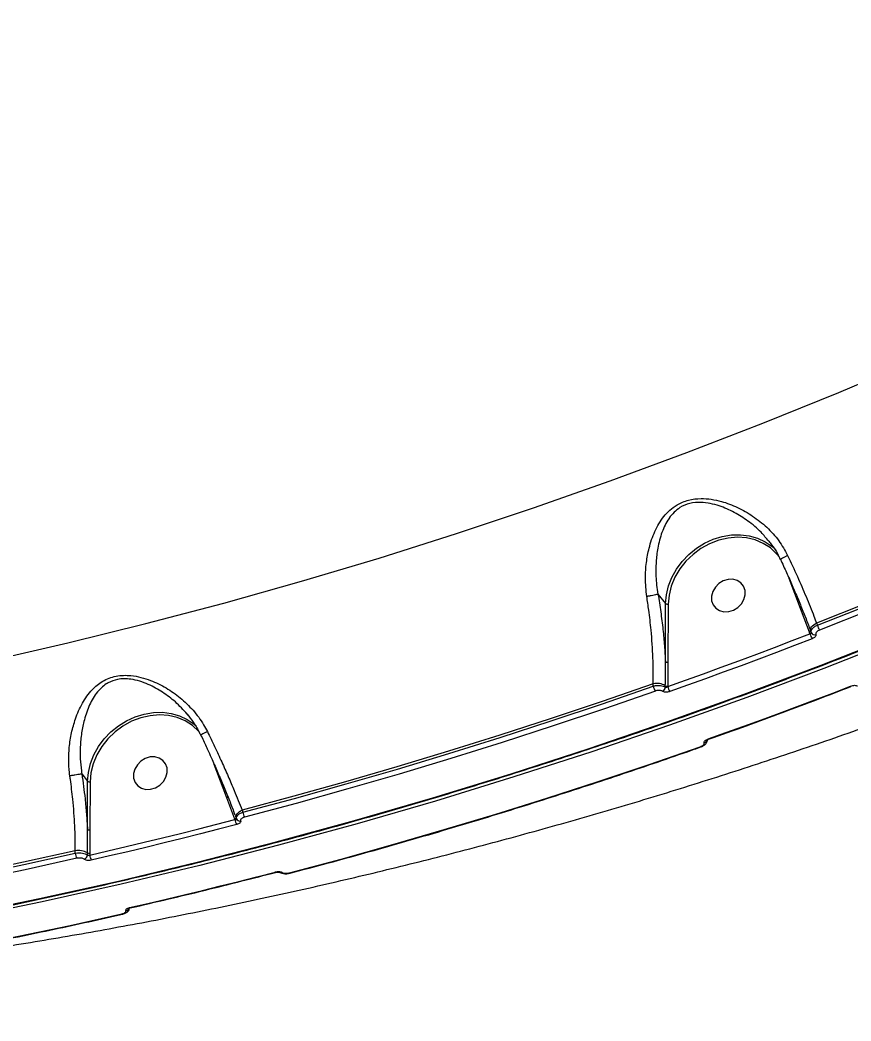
# Model space of a CAD drawing. Header units: millimetres. Extents: x -7151 to 6134, y -5040 to 5562.
# Drawn here: x -1547.9 to -1339.5, y -165.6 to 85.4 of the extents above; entities that cross this region are included whole.
import ezdxf

# ---------------------------------------------------------------- set-up
doc = ezdxf.new("R2010")
doc.units = ezdxf.units.MM
for name, color, linetype in [('DIKOM_ОБЪЕКТ', 7, 'Continuous'), ('DIKOM_РАЗМЕР_ЗОНА', 7, 'Continuous'), ('DIKOM_РАЗМЕР_ОБЪЕКТА', 7, 'Continuous')]:
    doc.layers.add(name, color=color, linetype=linetype)
doc.styles.add('style1', font='arial.ttf', dxfattribs={"width": 0.8})
doc.dimstyles.new('1-50', dxfattribs={"dimtxt": 300, "dimasz": 200, "dimexe": 100, "dimexo": 0, "dimgap": 100, "dimtad": 1, "dimtxsty": 'style1', "dimcen": 200, "dimclrd": 7, "dimclre": 7, "dimclrt": 7, "dimadec": 1, "dimazin": 2, "dimtfac": 1, "dimtmove": 0, "dimatfit": 2, "dimfxl": 0, "dimlwd": 25, "dimlwe": 18, "dimarcsym": 0})

# ---------------------------------------------------------------- blocks, each defined once
blk = doc.blocks.new('*D0')
at = {"layer": 'Defpoints', "color": 0, "transparency": 16777216}
for p in [(4133.55, 168.74), (-4567.47, -1241.13), (4133.55, -4153.12)]:
    blk.add_point(p, dxfattribs=at)
at = {"layer": 'DIKOM_РАЗМЕР_ОБЪЕКТА', "color": 7, "lineweight": 18, "transparency": 16777216}
for p, q in [((4133.55, 168.74), (4133.55, -4253.12)), ((-4567.47, -1241.13), (-4567.47, -4253.12))]:
    blk.add_line(p, q, dxfattribs=at)
at = {"layer": 'DIKOM_РАЗМЕР_ОБЪЕКТА', "color": 7, "lineweight": 25, "transparency": 16777216}
blk.add_line((-4367.47, -4153.12), (3933.55, -4153.12), dxfattribs=at)
at = {"layer": 'DIKOM_РАЗМЕР_ОБЪЕКТА', "color": 7, "transparency": 16777216}
for points in [[(-4367.47, -4119.79), (-4367.47, -4186.45), (-4567.47, -4153.12)], [(3933.55, -4119.79), (3933.55, -4186.45), (4133.55, -4153.12)]]:
    blk.add_solid(points, dxfattribs=at)
at = {"layer": 'DIKOM_РАЗМЕР_ОБЪЕКТА', "color": 7, "transparency": 16777216, "insert": (150.61, -3899.95), "char_height": 300, "attachment_point": 5, "style": 'style1'}
blk.add_mtext('8700', dxfattribs=at)
blk = doc.blocks.new('*D3')
at = {"layer": 'Defpoints', "color": 0, "transparency": 16777216}
for p in [(6133.55, 253.24), (-5802.46, -2467.19), (6133.55, -4939.78)]:
    blk.add_point(p, dxfattribs=at)
at = {"layer": 'DIKOM_РАЗМЕР_ЗОНА', "color": 7, "lineweight": 18, "transparency": 16777216}
for p, q in [((6133.55, 253.24), (6133.55, -5039.78)), ((-5802.46, -2467.19), (-5802.46, -5039.78))]:
    blk.add_line(p, q, dxfattribs=at)
at = {"layer": 'DIKOM_РАЗМЕР_ЗОНА', "color": 7, "lineweight": 25, "transparency": 16777216}
blk.add_line((-5602.46, -4939.78), (5933.55, -4939.78), dxfattribs=at)
at = {"layer": 'DIKOM_РАЗМЕР_ЗОНА', "color": 7, "transparency": 16777216}
for points in [[(-5602.46, -4906.44), (-5602.46, -4973.11), (-5802.46, -4939.78)], [(5933.55, -4906.44), (5933.55, -4973.11), (6133.55, -4939.78)]]:
    blk.add_solid(points, dxfattribs=at)
at = {"layer": 'DIKOM_РАЗМЕР_ЗОНА', "color": 7, "transparency": 16777216, "insert": (186.61, -4686.61), "char_height": 300, "attachment_point": 5, "style": 'style1'}
blk.add_mtext('11950', dxfattribs=at)

msp = doc.modelspace()

# ---------------------------------------------------------------- linework, layer by layer
at = {"layer": 'DIKOM_ОБЪЕКТ', "color": 7, "linetype": 'Continuous', "lineweight": 15}
for p, q in [((-1351.937, -62.869), (-1354.999, -54.67)), ((-1387.903, -58.582), (-1385.982, -60.958)), ((-1386.034, -75.51), (-1385.982, -60.958)), ((-1385.345, -61.092), (-1385.397, -75.644)), ((-1349.932, -68.121), (-1351.937, -62.869)), ((-1349.629, -67.741), (-1349.451, -68.217)), ((-1348.114, -65.844), (-1347.914, -66.378)), ((-1349.778, -68.533), (-1349.932, -68.121)), ((-1385.397, -75.644), (-1385.458, -81.643)), ((-1389.078, -81.644), (-1389.076, -81.035)), ((-1386.062, -81.91), (-1386.061, -81.542)), ((-1385.458, -81.643), (-1385.458, -81.766)), ((-1496.093, -109.641), (-1499.203, -101.313)), ((-1532.432, -103.685), (-1530.975, -105.487)), ((-1531.018, -117.538), (-1530.975, -105.487)), ((-1530.338, -105.621), (-1530.381, -117.672)), ((-1494.05, -114.993), (-1496.093, -109.641)), ((-1492.232, -112.716), (-1492.028, -113.261)), ((-1494.009, -115.103), (-1494.05, -114.993)), ((-1493.747, -114.614), (-1493.623, -114.944)), ((-1530.381, -117.672), (-1530.442, -123.558)), ((-1534.062, -123.547), (-1534.06, -122.95)), ((-1531.046, -123.988), (-1531.044, -123.457)), ((-1530.442, -123.558), (-1530.443, -124.018)), ((-1480.195, -128.55), (-1480.202, -128.551))]:
    msp.add_line(p, q, dxfattribs=at)
at = {"layer": 'DIKOM_ОБЪЕКТ', "color": 7, "linetype": 'Continuous', "lineweight": 15, "flags": 128}
for points in [[(-1555.58, -75.291), (-1535.963, -70.794), (-1516.377, -65.968), (-1496.83, -60.814), (-1477.325, -55.334), (-1457.871, -49.529), (-1438.474, -43.402), (-1419.139, -36.954), (-1399.872, -30.188), (-1380.681, -23.105), (-1361.57, -15.708), (-1342.546, -7.999), (-1323.616, 0.019), (-1304.784, 8.343), (-1286.057, 16.972), (-1267.442, 25.903), (-1248.944, 35.131), (-1230.568, 44.656)], [(-1562.906, -139.034), (-1543.07, -134.945), (-1523.256, -130.53), (-1503.471, -125.79), (-1483.721, -120.728), (-1464.011, -115.343), (-1444.348, -109.639), (-1424.737, -103.616), (-1405.184, -97.277), (-1385.696, -90.623), (-1366.278, -83.656), (-1346.936, -76.38), (-1327.676, -68.795), (-1308.504, -60.904), (-1289.425, -52.709), (-1270.446, -44.213), (-1251.571, -35.419), (-1232.808, -26.329), (-1214.161, -16.946), (-1195.636, -7.273), (-1177.239, 2.687), (-1158.976, 12.932), (-1140.851, 23.458)], [(-1140.188, 22.638), (-1158.312, 12.112), (-1176.576, 1.867), (-1194.973, -8.093), (-1213.498, -17.767), (-1232.145, -27.15), (-1250.908, -36.24), (-1269.782, -45.034), (-1288.762, -53.529), (-1307.84, -61.724), (-1327.013, -69.615), (-1346.272, -77.2), (-1365.614, -84.477), (-1385.033, -91.443), (-1404.521, -98.097), (-1424.073, -104.436), (-1443.684, -110.459), (-1463.348, -116.164), (-1483.058, -121.548), (-1502.808, -126.611), (-1522.593, -131.35), (-1542.407, -135.765), (-1562.243, -139.854)], [(-1248.409, -22.34), (-1260.718, -28.228), (-1273.074, -33.989), (-1285.476, -39.622), (-1297.922, -45.127), (-1310.411, -50.502), (-1322.94, -55.747), (-1335.508, -60.861), (-1348.114, -65.844)], [(-1347.914, -66.378), (-1335.334, -61.406), (-1322.792, -56.302), (-1310.288, -51.068), (-1297.825, -45.705), (-1285.404, -40.213), (-1273.027, -34.592), (-1260.696, -28.845), (-1248.411, -22.97)], [(-1247.784, -24.166), (-1260.079, -30.045), (-1272.42, -35.798), (-1284.808, -41.423), (-1297.239, -46.919), (-1309.712, -52.287), (-1322.226, -57.525), (-1334.779, -62.633), (-1347.369, -67.61)], [(-1385.982, -60.958), (-1385.792, -58.746), (-1385.268, -56.535), (-1384.422, -54.371), (-1383.271, -52.302), (-1381.843, -50.372), (-1380.166, -48.623), (-1378.277, -47.094), (-1376.218, -45.817), (-1374.033, -44.82), (-1371.77, -44.125), (-1369.477, -43.746), (-1367.204, -43.693), (-1365.001, -43.966), (-1362.915, -44.559), (-1360.992, -45.459), (-1359.273, -46.648), (-1358.351, -47.492)], [(-1357.455, -49.329), (-1358.16, -48.455), (-1359.709, -47.007), (-1361.512, -45.846), (-1363.526, -45.002), (-1365.702, -44.495), (-1367.988, -44.336), (-1370.328, -44.53), (-1372.667, -45.071), (-1374.947, -45.948), (-1377.114, -47.139), (-1379.114, -48.614), (-1380.901, -50.338), (-1382.43, -52.271), (-1383.665, -54.364), (-1384.575, -56.568), (-1385.14, -58.829), (-1385.345, -61.092)], [(-1374.438, -60.222), (-1374.076, -61.268), (-1373.405, -62.126), (-1372.477, -62.724), (-1371.368, -63.016), (-1370.169, -62.977), (-1368.976, -62.611), (-1367.886, -61.947), (-1366.987, -61.038), (-1366.352, -59.96), (-1366.033, -58.798), (-1366.055, -57.647), (-1366.416, -56.601), (-1367.088, -55.744), (-1368.016, -55.145), (-1369.124, -54.853), (-1370.324, -54.892), (-1371.517, -55.259), (-1372.607, -55.923), (-1373.506, -56.831), (-1374.141, -57.91), (-1374.46, -59.071), (-1374.438, -60.222)], [(-1351.937, -62.869), (-1351.853, -62.824), (-1351.779, -62.773), (-1351.717, -62.717), (-1351.669, -62.66), (-1351.639, -62.602), (-1351.626, -62.547), (-1351.632, -62.497), (-1351.634, -62.49)], [(-1349.932, -68.121), (-1349.856, -68.081), (-1349.788, -68.036), (-1349.73, -67.987), (-1349.682, -67.936), (-1349.648, -67.884), (-1349.627, -67.833), (-1349.62, -67.785), (-1349.629, -67.741)], [(-1349.629, -67.741), (-1349.67, -67.521), (-1349.638, -67.281), (-1349.534, -67.028), (-1349.361, -66.77), (-1349.125, -66.515), (-1348.832, -66.27), (-1348.491, -66.044), (-1348.114, -65.844)], [(-1385.458, -81.766), (-1380.984, -80.169), (-1376.514, -78.557), (-1372.047, -76.927), (-1367.585, -75.281), (-1363.127, -73.619), (-1358.673, -71.94), (-1354.223, -70.245), (-1349.778, -68.533)], [(-1349.233, -69.769), (-1353.682, -71.482), (-1358.135, -73.178), (-1362.593, -74.858), (-1367.055, -76.522), (-1371.521, -78.169), (-1375.991, -79.8), (-1380.465, -81.414), (-1384.943, -83.012)], [(-1389.076, -81.035), (-1401.881, -85.475), (-1414.714, -89.779), (-1427.575, -93.946), (-1440.462, -97.976), (-1453.373, -101.869), (-1466.306, -105.623), (-1479.259, -109.239), (-1492.232, -112.716)], [(-1492.028, -113.261), (-1479.082, -109.79), (-1466.154, -106.18), (-1453.247, -102.433), (-1440.362, -98.548), (-1427.501, -94.526), (-1414.666, -90.367), (-1401.858, -86.073), (-1389.078, -81.644)], [(-1375.325, -94.907), (-1370.847, -93.309), (-1366.374, -91.695), (-1361.903, -90.064), (-1357.437, -88.417), (-1352.976, -86.753), (-1348.518, -85.073), (-1344.064, -83.376), (-1339.615, -81.663)], [(-1339.491, -81.741), (-1339.512, -81.743), (-1339.558, -81.72), (-1339.615, -81.663)], [(-1388.567, -82.888), (-1401.357, -87.321), (-1414.176, -91.619), (-1427.022, -95.781), (-1439.893, -99.806), (-1452.789, -103.694), (-1465.707, -107.445), (-1478.645, -111.057), (-1491.602, -114.532)], [(-1530.975, -105.487), (-1530.785, -103.276), (-1530.261, -101.064), (-1529.415, -98.9), (-1528.265, -96.831), (-1526.836, -94.901), (-1525.159, -93.153), (-1523.27, -91.623), (-1521.211, -90.346), (-1519.026, -89.349), (-1516.763, -88.654), (-1514.47, -88.276), (-1512.197, -88.222), (-1509.994, -88.495), (-1507.908, -89.088), (-1505.985, -89.989), (-1504.266, -91.177), (-1503.74, -91.637)], [(-1502.942, -93.229), (-1503.154, -92.985), (-1504.702, -91.536), (-1506.505, -90.376), (-1508.519, -89.532), (-1510.695, -89.024), (-1512.981, -88.865), (-1515.321, -89.059), (-1517.66, -89.601), (-1519.94, -90.477), (-1522.107, -91.668), (-1524.107, -93.143), (-1525.894, -94.868), (-1527.423, -96.8), (-1528.658, -98.893), (-1529.568, -101.097), (-1530.133, -103.358), (-1530.338, -105.621)], [(-1375.198, -94.984), (-1375.219, -94.986), (-1375.267, -94.963), (-1375.325, -94.907)], [(-1480.327, -128.477), (-1467.37, -125.003), (-1454.431, -121.39), (-1441.513, -117.639), (-1428.618, -113.751), (-1415.746, -109.726), (-1402.9, -105.564), (-1390.081, -101.267), (-1377.292, -96.833)], [(-1519.431, -104.751), (-1519.069, -105.798), (-1518.398, -106.655), (-1517.47, -107.254), (-1516.361, -107.545), (-1515.162, -107.507), (-1513.969, -107.14), (-1512.879, -106.476), (-1511.98, -105.568), (-1511.345, -104.489), (-1511.026, -103.327), (-1511.048, -102.177), (-1511.41, -101.13), (-1512.081, -100.273), (-1513.009, -99.674), (-1514.117, -99.383), (-1515.317, -99.421), (-1516.51, -99.788), (-1517.6, -100.452), (-1518.499, -101.36), (-1519.134, -102.439), (-1519.453, -103.601), (-1519.431, -104.751)], [(-1496.093, -109.641), (-1496.009, -109.595), (-1495.934, -109.544), (-1495.873, -109.488), (-1495.825, -109.431), (-1495.795, -109.373), (-1495.782, -109.318), (-1495.788, -109.268), (-1495.79, -109.261)], [(-1493.747, -114.614), (-1493.788, -114.393), (-1493.756, -114.153), (-1493.652, -113.9), (-1493.479, -113.642), (-1493.243, -113.387), (-1492.95, -113.143), (-1492.609, -112.917), (-1492.232, -112.716)], [(-1530.443, -124.018), (-1525.883, -122.964), (-1521.324, -121.893), (-1516.767, -120.804), (-1512.212, -119.698), (-1507.658, -118.575), (-1503.106, -117.435), (-1498.557, -116.278), (-1494.009, -115.103)], [(-1494.05, -114.993), (-1493.974, -114.953), (-1493.906, -114.908), (-1493.848, -114.859), (-1493.8, -114.808), (-1493.766, -114.756), (-1493.745, -114.706), (-1493.738, -114.658), (-1493.747, -114.614)], [(-1493.583, -116.377), (-1498.135, -117.552), (-1502.688, -118.711), (-1507.244, -119.852), (-1511.801, -120.976), (-1516.36, -122.082), (-1520.921, -123.172), (-1525.484, -124.244), (-1530.048, -125.299)], [(-1534.06, -122.95), (-1547.034, -125.823), (-1560.018, -128.557), (-1573.01, -131.15), (-1586.009, -133.602), (-1599.013, -135.913), (-1612.019, -138.084), (-1625.028, -140.112), (-1638.035, -141.999)], [(-1637.825, -142.564), (-1624.843, -140.679), (-1611.862, -138.653), (-1598.881, -136.486), (-1585.905, -134.178), (-1572.932, -131.73), (-1559.967, -129.142), (-1547.01, -126.414), (-1534.062, -123.547)], [(-1533.671, -124.826), (-1546.629, -127.695), (-1559.597, -130.425), (-1572.574, -133.015), (-1585.556, -135.466), (-1598.544, -137.775), (-1611.535, -139.944), (-1624.527, -141.972), (-1637.519, -143.859)], [(-1520.43, -137.194), (-1515.866, -136.139), (-1511.304, -135.067), (-1506.743, -133.977), (-1502.184, -132.87), (-1497.626, -131.746), (-1493.071, -130.605), (-1488.517, -129.447), (-1483.966, -128.271)], [(-1626.243, -157.804), (-1613.251, -155.918), (-1600.259, -153.89), (-1587.268, -151.721), (-1574.281, -149.411), (-1561.298, -146.961), (-1548.321, -144.371), (-1535.353, -141.641), (-1522.395, -138.771)]]:
    msp.add_lwpolyline(points, dxfattribs=at)
at = {"layer": 'DIKOM_ОБЪЕКТ', "color": 7, "linetype": 'Continuous', "lineweight": 15}
for centre, radius, start, end in [((-1385.518, -60.336), 0.776, 233.2707, 282.91168), ((-1343.879, -65.329), 4.169, 194.57335, 213.16447), ((-1345.778, -67.507), 4.129, 194.39144, 213.2076), ((-1348.618, -67.829), 0.919, 204.96397, 290.23315), ((-1385.57, -74.888), 0.776, 233.28051, 282.90059), ((-1385.386, -80.855), 3.776, 192.06186, 212.58476), ((-1388.244, -85.312), 4.357, 59.92216, 101.01108), ((-1387.263, -81.864), 1.202, 294.98879, 357.78692), ((-1385.624, -80.789), 0.871, 239.9097, 281.01965), ((-1381.755, -80.964), 3.789, 192.22159, 212.72243), ((-1376.571, -94.847), 1.059, 284.35701, 339.81991), ((-1377.172, -96.776), 0.133, 205.76734, 271.60155), ((-1530.511, -104.865), 0.776, 233.26563, 282.90681), ((-1490.959, -114.792), 3.065, 185.82121, 211.12991), ((-1492.798, -114.578), 0.903, 203.90051, 283.2186), ((-1488.951, -112.936), 3.094, 186.0331, 211.04432), ((-1530.554, -116.916), 0.776, 233.27074, 282.91035), ((-1533.228, -127.227), 4.357, 59.92216, 101.01108), ((-1531.189, -123.368), 2.879, 183.57583, 210.44227), ((-1532.252, -123.924), 1.207, 288.96735, 356.95989), ((-1530.608, -122.703), 0.871, 239.9097, 281.01965), ((-1527.566, -123.832), 2.883, 183.7131, 210.60285), ((-1483.842, -128.207), 0.139, 207.47419, 275.4758), ((-1482.421, -127.681), 0.748, 235.73405, 291.6399), ((-1480.2, -128.406), 0.145, 209.30272, 269.09516), ((-1521.565, -136.924), 1.072, 278.18772, 335.69113), ((-1520.304, -137.124), 0.144, 208.80602, 273.72685), ((-1522.27, -138.701), 0.143, 209.42705, 272.9732)]:
    msp.add_arc(centre, radius, start, end, dxfattribs=at)
for points, knots in [([(-1140.851, 23.458), (-1142.387, 25.374), (-1146.527, 30.535), (-1153.685, 39.741), (-1162.414, 51.275), (-1171.679, 63.833), (-1181.463, 77.395), (-1191.744, 91.944), (-1202.296, 107.157), (-1213.077, 122.967), (-1224.039, 139.295), (-1235.362, 156.406), (-1247.022, 174.274), (-1258.983, 192.855), (-1270.985, 211.738), (-1282.983, 230.852), (-1294.938, 250.122), (-1307.044, 269.861), (-1319.264, 290.02), (-1331.558, 310.537), (-1343.513, 330.722), (-1355.096, 350.502), (-1366.285, 369.821), (-1377.403, 389.233), (-1388.41, 408.677), (-1399.266, 428.092), (-1409.88, 447.312), (-1420.213, 466.273), (-1430.232, 484.917), (-1439.965, 503.298), (-1449.364, 521.34), (-1458.389, 538.97), (-1466.841, 555.801), (-1474.703, 571.793), (-1481.975, 586.928), (-1488.774, 601.449), (-1495.058, 615.285), (-1500.778, 628.347), (-1505.556, 639.703), (-1508.188, 646.339), (-1509.353, 649.274)], [0, 0, 0, 0, 0.0156514, 0.0421673, 0.0687038, 0.0952198, 0.1225059, 0.1498143, 0.1771006, 0.2036164, 0.2301527, 0.2566689, 0.2839551, 0.3112633, 0.3385495, 0.3650656, 0.391602, 0.4181179, 0.4454042, 0.4727126, 0.4999987, 0.52556, 0.5511395, 0.5767008, 0.6029495, 0.6292179, 0.6554665, 0.6819828, 0.7085191, 0.7350351, 0.7623214, 0.7896298, 0.8169162, 0.8434321, 0.8699688, 0.8964848, 0.9237707, 0.9510796, 0.9783656, 1, 1, 1, 1]), ([(-1225.617, 53.918), (-1228.41, 57.704), (-1233.998, 65.277), (-1242.857, 77.613), (-1252.119, 90.74), (-1261.808, 104.723), (-1271.89, 119.512), (-1282.145, 134.787), (-1292.533, 150.482), (-1303.014, 166.527), (-1313.759, 183.18), (-1324.741, 200.411), (-1335.926, 218.171), (-1347.073, 236.075), (-1358.143, 254.056), (-1369.104, 272.051), (-1380.131, 290.347), (-1391.187, 308.893), (-1402.236, 327.627), (-1413.041, 346.15), (-1423.571, 364.402), (-1433.802, 382.331), (-1443.895, 400.219), (-1453.81, 418.001), (-1463.507, 435.609), (-1472.784, 452.674), (-1481.617, 469.147), (-1489.996, 484.996), (-1498.051, 500.465), (-1505.738, 515.481), (-1513.026, 529.985), (-1519.275, 542.686), (-1524.631, 553.782), (-1527.604, 560.102), (-1529.093, 563.266)], [0, 0, 0, 0, 0.0311783, 0.0623807, 0.0935594, 0.125644, 0.1577551, 0.1898399, 0.2210203, 0.2522242, 0.2834046, 0.3154896, 0.3476008, 0.379686, 0.4108889, 0.4421158, 0.4733187, 0.5054255, 0.5375584, 0.5696653, 0.6009195, 0.6321978, 0.663452, 0.69561, 0.7277939, 0.7599519, 0.7912843, 0.8226406, 0.8539728, 0.8862088, 0.9184713, 0.9507072, 0.9753304, 1, 1, 1, 1]), ([(-1741.304, -161.084), (-1738.084, -160.922), (-1728.749, -160.452), (-1713.274, -159.455), (-1694.876, -157.998), (-1676.457, -156.249), (-1658.023, -154.216), (-1639.578, -151.895), (-1621.128, -149.29), (-1602.677, -146.399), (-1584.229, -143.225), (-1565.791, -139.767), (-1547.365, -136.026), (-1528.959, -132.005), (-1510.575, -127.703), (-1492.219, -123.122), (-1473.896, -118.263), (-1455.611, -113.127), (-1437.368, -107.716), (-1419.171, -102.03), (-1401.027, -96.072), (-1382.939, -89.844), (-1364.913, -83.346), (-1346.952, -76.58), (-1329.063, -69.549), (-1311.248, -62.253), (-1293.514, -54.696), (-1275.864, -46.878), (-1258.303, -38.802), (-1240.836, -30.47), (-1223.468, -21.885), (-1206.202, -13.047), (-1189.043, -3.962), (-1171.999, 5.375), (-1155.89, 14.473), (-1145.513, 20.555), (-1140.735, 23.355)], [0, 0, 0, 0, 0.0157721, 0.0457293, 0.075687, 0.1056446, 0.1356021, 0.1655602, 0.195518, 0.2254759, 0.255434, 0.2853921, 0.31535, 0.3453082, 0.3752662, 0.4052244, 0.4351826, 0.4651407, 0.4950989, 0.5250572, 0.5550154, 0.5849739, 0.6149322, 0.6448903, 0.674849, 0.7048073, 0.7347659, 0.7647243, 0.7946825, 0.8246409, 0.8545994, 0.8845578, 0.9145163, 0.9444747, 0.9744334, 1, 1, 1, 1]), ([(-1592.391, -152.658), (-1588.76, -152.213), (-1578.897, -151.004), (-1562.82, -148.697), (-1544.161, -145.768), (-1525.521, -142.525), (-1506.905, -138.987), (-1488.317, -135.149), (-1469.764, -131.015), (-1451.251, -126.585), (-1432.782, -121.86), (-1414.363, -116.842), (-1395.999, -111.532), (-1377.695, -105.931), (-1359.456, -100.042), (-1341.288, -93.867), (-1323.196, -87.406), (-1305.184, -80.661), (-1287.257, -73.635), (-1269.421, -66.33), (-1251.68, -58.748), (-1234.039, -50.89), (-1216.504, -42.759), (-1199.077, -34.36), (-1181.77, -25.683), (-1168.707, -18.92), (-1161.43, -15.018), (-1159.848, -14.17)], [0, 0, 0, 0, 0.0243078, 0.0660193, 0.1077554, 0.1495157, 0.1912986, 0.2331032, 0.2749291, 0.3167747, 0.3586397, 0.4005222, 0.4424219, 0.4843382, 0.5262697, 0.568216, 0.6101758, 0.6521484, 0.6941334, 0.7361301, 0.7781375, 0.8201548, 0.8621818, 0.9042173, 0.9462615, 0.9883133, 1, 1, 1, 1]), ([(-1390.709, -59.169), (-1390.874, -57.595), (-1391.174, -54.727), (-1390.87, -50.663), (-1390.138, -46.744), (-1388.812, -42.803), (-1386.966, -39.646), (-1384.968, -37.494), (-1382.962, -35.99), (-1380.288, -34.879), (-1377.29, -34.53), (-1374.512, -34.744), (-1371.41, -35.416), (-1367.887, -36.752), (-1364.059, -38.942), (-1360.561, -41.731), (-1357.509, -45.024), (-1356.078, -47.603), (-1355.381, -48.86)], [0, 0, 0, 0, 0.07855, 0.1430595, 0.2076036, 0.2872149, 0.3665505, 0.4057541, 0.4448531, 0.4974437, 0.5496912, 0.5922715, 0.6349378, 0.7072967, 0.7797314, 0.8544857, 0.9291414, 1, 1, 1, 1]), ([(-1360.13, -45.321), (-1360.752, -44.557), (-1362.302, -42.654), (-1365.242, -40.242), (-1368.749, -37.996), (-1371.942, -36.584), (-1374.776, -35.808), (-1377.252, -35.489), (-1379.942, -35.704), (-1382.27, -36.69), (-1383.935, -38.046), (-1384.746, -39.027), (-1385.874, -40.647), (-1387.041, -43.088), (-1387.99, -46.79), (-1388.44, -50.508), (-1388.466, -54.355), (-1388.219, -57.086), (-1387.906, -58.58), (-1387.905, -58.581)], [0, 0, 0, 0, 0.0576635, 0.1436916, 0.2239336, 0.3059366, 0.3514076, 0.3978823, 0.4520188, 0.5057655, 0.545065, 0.5861322, 0.5882308, 0.6746138, 0.7645772, 0.8371698, 0.9110041, 0.9999549, 1, 1, 1, 1]), ([(-1360.11, -45.305), (-1359.867, -45.596), (-1359.053, -46.568), (-1358.069, -48.097), (-1357.464, -49.385), (-1357.237, -49.869)], [0, 0, 0, 0, 0.21014829, 0.70313851, 1, 1, 1, 1]), ([(-1357.186, -49.845), (-1357.056, -50.121), (-1356.657, -50.969), (-1356.278, -51.815), (-1356.023, -52.385)], [0, 0, 0, 0, 0.3267467, 1, 1, 1, 1]), ([(-1357.147, -49.825), (-1357.152, -49.82), (-1357.17, -49.803), (-1356.922, -49.648), (-1356.447, -49.388), (-1355.923, -49.123), (-1355.554, -48.943), (-1355.422, -48.879), (-1355.381, -48.86)], [0, 0, 0, 0, 0.1235725, 0.3715343, 0.6193524, 0.8673132, 0.9590944, 1, 1, 1, 1]), ([(-1355.381, -48.86), (-1354.557, -50.638), (-1352.94, -54.13), (-1350.727, -59.267), (-1349.152, -63.137), (-1348.332, -65.274), (-1348.114, -65.844)], [0, 0, 0, 0, 0.3028935, 0.5944615, 0.892027, 1, 1, 1, 1]), ([(-1356.023, -52.385), (-1355.787, -52.904), (-1355.052, -54.521), (-1353.877, -57.218), (-1352.507, -60.454), (-1351.225, -63.616), (-1350.322, -65.912), (-1349.879, -67.105), (-1349.801, -67.318)], [0, 0, 0, 0, 0.100084, 0.3119674, 0.5252034, 0.7392917, 0.9535448, 1, 1, 1, 1]), ([(-1387.905, -58.581), (-1388.012, -58.616), (-1388.226, -58.688), (-1388.849, -58.833), (-1389.61, -58.986), (-1390.215, -59.09), (-1390.577, -59.149), (-1390.663, -59.162), (-1390.709, -59.169)], [0, 0, 0, 0, 0.2315535, 0.4632001, 0.6948825, 0.9265118, 0.9610388, 1, 1, 1, 1]), ([(-1389.076, -81.035), (-1389.077, -78.9), (-1389.079, -74.566), (-1389.532, -68.291), (-1390.112, -63.113), (-1390.536, -60.312), (-1390.709, -59.169)], [0, 0, 0, 0, 0.3072547, 0.6233181, 0.8463538, 1, 1, 1, 1]), ([(-1387.905, -58.581), (-1387.905, -58.581), (-1387.904, -58.581), (-1387.903, -58.582), (-1387.903, -58.582)], [0, 0, 0, 0, 0.6144386, 1, 1, 1, 1]), ([(-1387.903, -58.582), (-1387.665, -60.056), (-1387.186, -63.02), (-1386.661, -67.353), (-1386.262, -71.542), (-1386.11, -74.183), (-1386.034, -75.51)], [0, 0, 0, 0, 0.2595443, 0.5218377, 0.7598786, 1, 1, 1, 1]), ([(-1349.451, -68.217), (-1349.458, -68.195), (-1349.512, -68.036), (-1349.489, -67.701), (-1349.188, -67.211), (-1348.653, -66.738), (-1348.16, -66.498), (-1347.914, -66.378)], [0, 0, 0, 0, 0.03876374, 0.27840565, 0.51862256, 0.7595069, 1, 1, 1, 1]), ([(-1347.369, -67.61), (-1347.519, -67.678), (-1347.817, -67.813), (-1348.142, -68.089), (-1348.324, -68.379), (-1348.337, -68.581), (-1348.305, -68.678), (-1348.3, -68.692)], [0, 0, 0, 0, 0.2406559, 0.4814723, 0.7216536, 0.9612974, 1, 1, 1, 1]), ([(-1349.778, -68.533), (-1349.725, -68.518), (-1349.621, -68.488), (-1349.506, -68.413), (-1349.442, -68.324), (-1349.437, -68.256), (-1349.449, -68.222), (-1349.451, -68.217)], [0, 0, 0, 0, 0.2443544, 0.4861854, 0.7245042, 0.961675, 1, 1, 1, 1]), ([(-1348.3, -68.692), (-1348.296, -68.705), (-1348.263, -68.802), (-1348.276, -69.004), (-1348.459, -69.292), (-1348.784, -69.567), (-1349.083, -69.701), (-1349.233, -69.769)], [0, 0, 0, 0, 0.0386266, 0.2781989, 0.5183525, 0.7591414, 1, 1, 1, 1]), ([(-1386.061, -81.542), (-1386.06, -81.241), (-1386.054, -79.738), (-1386.031, -77.726), (-1386.033, -76.01), (-1386.034, -75.51)], [0, 0, 0, 0, 0.1504269, 0.7521102, 1, 1, 1, 1]), ([(-1535.437, -104.157), (-1535.473, -103.887), (-1535.65, -102.558), (-1535.773, -100.151), (-1535.607, -96.783), (-1535.06, -93.317), (-1534.009, -89.574), (-1532.407, -85.878), (-1530.143, -82.668), (-1527.732, -80.648), (-1525.603, -79.625), (-1523.848, -79.115), (-1521.986, -78.908), (-1519.878, -78.977), (-1517.577, -79.396), (-1514.587, -80.362), (-1511.231, -82.017), (-1507.652, -84.544), (-1504.452, -87.628), (-1502.242, -90.554), (-1501.24, -92.451), (-1500.938, -93.022)], [0, 0, 0, 0, 0.0134551, 0.0663226, 0.1192318, 0.1832736, 0.2473505, 0.3264795, 0.4053654, 0.4678604, 0.4990995, 0.5303066, 0.5614413, 0.5926239, 0.634515, 0.676491, 0.7480871, 0.81976, 0.8939586, 0.9680656, 1, 1, 1, 1]), ([(-1505.981, -88.686), (-1506.948, -87.632), (-1508.824, -85.585), (-1512.125, -83.098), (-1515.149, -81.402), (-1517.877, -80.372), (-1519.923, -79.899), (-1521.816, -79.765), (-1523.788, -79.946), (-1525.301, -80.498), (-1527.039, -81.537), (-1528.832, -83.258), (-1530.594, -86.309), (-1531.801, -89.805), (-1532.535, -93.374), (-1532.852, -96.658), (-1532.888, -99.872), (-1532.626, -102.145), (-1532.5, -103.433), (-1532.435, -103.683), (-1532.434, -103.683)], [0, 0, 0, 0, 0.0855598, 0.1660666, 0.2483223, 0.2936571, 0.3399928, 0.3720582, 0.4053664, 0.4574736, 0.4702935, 0.5375733, 0.6249285, 0.7156899, 0.7888203, 0.8631972, 0.9234348, 0.9847506, 0.999963, 1, 1, 1, 1]), ([(-1389.078, -81.644), (-1389.018, -81.628), (-1388.693, -81.544), (-1388.065, -81.455), (-1387.253, -81.473), (-1386.532, -81.62), (-1386.219, -81.813), (-1386.062, -81.91)], [0, 0, 0, 0, 0.05472507, 0.29440023, 0.53008956, 0.76466202, 1, 1, 1, 1]), ([(-1386.755, -82.953), (-1386.85, -82.896), (-1387.038, -82.781), (-1387.472, -82.712), (-1387.96, -82.73), (-1388.336, -82.81), (-1388.531, -82.876), (-1388.567, -82.888)], [0, 0, 0, 0, 0.2342048, 0.467989, 0.704049, 0.9448382, 1, 1, 1, 1]), ([(-1386.062, -81.91), (-1386.03, -81.927), (-1385.966, -81.962), (-1385.82, -81.95), (-1385.658, -81.894), (-1385.535, -81.823), (-1385.47, -81.775), (-1385.458, -81.766)], [0, 0, 0, 0, 0.2178365, 0.4434368, 0.6836507, 0.9399614, 1, 1, 1, 1]), ([(-1375.198, -94.984), (-1372.033, -93.852), (-1362.857, -90.572), (-1350.955, -86.151), (-1342.236, -82.797), (-1339.491, -81.741)], [0, 0, 0, 0, 0.26510415, 0.76868424, 1, 1, 1, 1]), ([(-1339.615, -81.663), (-1339.588, -81.653), (-1339.405, -81.584), (-1339.044, -81.487), (-1338.561, -81.438), (-1338.132, -81.473), (-1337.946, -81.566), (-1337.853, -81.612)], [0, 0, 0, 0, 0.0426528, 0.2825133, 0.521691, 0.760723, 1, 1, 1, 1]), ([(-1384.943, -83.012), (-1384.979, -83.024), (-1385.175, -83.091), (-1385.552, -83.172), (-1386.04, -83.191), (-1386.472, -83.123), (-1386.661, -83.01), (-1386.755, -82.953)], [0, 0, 0, 0, 0.055769, 0.2968249, 0.5327384, 0.7661956, 1, 1, 1, 1]), ([(-1505.996, -88.695), (-1505.482, -89.339), (-1504.399, -90.697), (-1503.302, -92.443), (-1502.807, -93.563), (-1502.683, -93.844)], [0, 0, 0, 0, 0.4028246, 0.8502857, 1, 1, 1, 1]), ([(-1505.671, -89.108), (-1505.755, -88.972), (-1505.847, -88.822), (-1505.969, -88.698), (-1505.981, -88.686)], [0, 0, 0, 0, 0.90150054, 1, 1, 1, 1]), ([(-1502.629, -93.819), (-1502.164, -94.802), (-1501.496, -96.211), (-1500.861, -97.618), (-1500.668, -98.044)], [0, 0, 0, 0, 0.697534, 1, 1, 1, 1]), ([(-1502.593, -93.803), (-1502.595, -93.804), (-1502.602, -93.81), (-1502.339, -93.687), (-1501.851, -93.456), (-1501.369, -93.228), (-1501.056, -93.078), (-1500.979, -93.041), (-1500.938, -93.022)], [0, 0, 0, 0, 0.1294483, 0.3918758, 0.6542991, 0.9167483, 0.9558707, 1, 1, 1, 1]), ([(-1500.938, -93.022), (-1500.324, -94.292), (-1499.089, -96.845), (-1497.348, -100.616), (-1495.71, -104.297), (-1493.962, -108.375), (-1492.873, -111.107), (-1492.232, -112.716)], [0, 0, 0, 0, 0.1872868, 0.3765509, 0.5570032, 0.7391896, 1, 1, 1, 1]), ([(-1377.17, -96.904), (-1377.129, -96.891), (-1376.8, -96.787), (-1376.282, -96.499), (-1375.785, -96.029), (-1375.517, -95.545), (-1375.519, -95.241), (-1375.519, -95.132)], [0, 0, 0, 0, 0.0458217, 0.3658921, 0.6491585, 0.873966, 1, 1, 1, 1]), ([(-1376.308, -95.873), (-1376.312, -95.864), (-1376.341, -95.784), (-1376.326, -95.61), (-1376.134, -95.35), (-1375.793, -95.097), (-1375.481, -94.97), (-1375.325, -94.907)], [0, 0, 0, 0, 0.0278025, 0.2648923, 0.5076645, 0.7539286, 1, 1, 1, 1]), ([(-1375.629, -95.212), (-1375.63, -95.213), (-1375.637, -95.222), (-1375.607, -95.189), (-1375.519, -95.13), (-1375.381, -95.053), (-1375.255, -95.007), (-1375.196, -94.985)], [0, 0, 0, 0, 0.03044399, 0.25817504, 0.4798873, 0.75647612, 1, 1, 1, 1]), ([(-1480.195, -128.55), (-1476.98, -127.697), (-1467.658, -125.227), (-1452.258, -120.925), (-1434.011, -115.556), (-1415.811, -109.909), (-1397.98, -104.093), (-1385.11, -99.7), (-1378.287, -97.302), (-1377.167, -96.908)], [0, 0, 0, 0, 0.0930109, 0.26969, 0.4463684, 0.6230464, 0.7997251, 0.9671086, 1, 1, 1, 1]), ([(-1377.292, -96.833), (-1377.136, -96.77), (-1376.825, -96.644), (-1376.483, -96.393), (-1376.291, -96.135), (-1376.276, -95.961), (-1376.305, -95.881), (-1376.308, -95.873)], [0, 0, 0, 0, 0.24581, 0.4917604, 0.7342405, 0.9714592, 1, 1, 1, 1]), ([(-1500.668, -98.044), (-1500.359, -98.722), (-1499.541, -100.514), (-1498.278, -103.404), (-1496.88, -106.694), (-1495.568, -109.918), (-1494.608, -112.343), (-1494.124, -113.642), (-1494.014, -113.938)], [0, 0, 0, 0, 0.123193, 0.3255289, 0.5293123, 0.734096, 0.9393485, 1, 1, 1, 1]), ([(-1532.434, -103.683), (-1532.544, -103.703), (-1532.763, -103.743), (-1533.392, -103.846), (-1534.159, -103.966), (-1534.827, -104.067), (-1535.249, -104.129), (-1535.392, -104.151), (-1535.437, -104.157)], [0, 0, 0, 0, 0.22047932, 0.44097861, 0.66149584, 0.88197778, 0.96359013, 1, 1, 1, 1]), ([(-1534.06, -122.95), (-1534.077, -120.893), (-1534.113, -116.72), (-1534.599, -110.621), (-1535.11, -106.395), (-1535.394, -104.449), (-1535.437, -104.157)], [0, 0, 0, 0, 0.3434982, 0.6969403, 0.9545304, 1, 1, 1, 1]), ([(-1532.434, -103.683), (-1532.434, -103.683), (-1532.433, -103.683), (-1532.433, -103.684), (-1532.432, -103.685)], [0, 0, 0, 0, 0.6976806, 1, 1, 1, 1]), ([(-1532.432, -103.685), (-1532.143, -105.752), (-1531.673, -109.115), (-1531.241, -113.749), (-1531.092, -116.271), (-1531.018, -117.538)], [0, 0, 0, 0, 0.4427006, 0.7201675, 1, 1, 1, 1]), ([(-1494.009, -115.103), (-1493.949, -115.106), (-1493.832, -115.112), (-1493.699, -115.084), (-1493.625, -115.033), (-1493.613, -114.983), (-1493.62, -114.954), (-1493.623, -114.947), (-1493.623, -114.944)], [0, 0, 0, 0, 0.2630475, 0.5158298, 0.7518535, 0.9411189, 0.974037, 1, 1, 1, 1]), ([(-1493.623, -114.944), (-1493.629, -114.928), (-1493.681, -114.779), (-1493.662, -114.463), (-1493.354, -114.005), (-1492.797, -113.572), (-1492.284, -113.364), (-1492.028, -113.261)], [0, 0, 0, 0, 0.0286861, 0.2670427, 0.5101339, 0.7556342, 1, 1, 1, 1]), ([(-1492.592, -115.457), (-1492.589, -115.466), (-1492.558, -115.555), (-1492.571, -115.74), (-1492.763, -115.996), (-1493.109, -116.227), (-1493.425, -116.327), (-1493.583, -116.377)], [0, 0, 0, 0, 0.0278656, 0.2649527, 0.5076555, 0.7539267, 1, 1, 1, 1]), ([(-1491.602, -114.532), (-1491.76, -114.582), (-1492.076, -114.683), (-1492.421, -114.915), (-1492.613, -115.173), (-1492.626, -115.357), (-1492.595, -115.447), (-1492.592, -115.457)], [0, 0, 0, 0, 0.2457726, 0.4918328, 0.7342517, 0.9715757, 1, 1, 1, 1]), ([(-1531.044, -123.457), (-1531.043, -123.156), (-1531.037, -121.652), (-1531.014, -119.678), (-1531.017, -118), (-1531.018, -117.538)], [0, 0, 0, 0, 0.1533251, 0.7665935, 1, 1, 1, 1]), ([(-1534.062, -123.547), (-1534.015, -123.538), (-1533.704, -123.48), (-1533.086, -123.43), (-1532.26, -123.494), (-1531.525, -123.679), (-1531.206, -123.885), (-1531.046, -123.988)], [0, 0, 0, 0, 0.0422706, 0.2819846, 0.52124, 0.760595, 1, 1, 1, 1]), ([(-1531.859, -125.065), (-1531.955, -125.002), (-1532.147, -124.876), (-1532.589, -124.769), (-1533.085, -124.74), (-1533.456, -124.779), (-1533.643, -124.82), (-1533.671, -124.826)], [0, 0, 0, 0, 0.2393586, 0.4786222, 0.7179751, 0.9577176, 1, 1, 1, 1]), ([(-1530.048, -125.299), (-1530.076, -125.306), (-1530.263, -125.347), (-1530.635, -125.387), (-1531.13, -125.359), (-1531.572, -125.253), (-1531.764, -125.128), (-1531.859, -125.065)], [0, 0, 0, 0, 0.0426278, 0.282475, 0.5216154, 0.760709, 1, 1, 1, 1]), ([(-1531.046, -123.988), (-1531.015, -124.01), (-1530.951, -124.055), (-1530.803, -124.082), (-1530.638, -124.075), (-1530.515, -124.045), (-1530.453, -124.022), (-1530.443, -124.018)], [0, 0, 0, 0, 0.2367899, 0.4742052, 0.7137091, 0.9568683, 1, 1, 1, 1]), ([(-1520.294, -137.268), (-1517.068, -136.521), (-1507.714, -134.352), (-1495.559, -131.371), (-1486.639, -129.071), (-1483.831, -128.346)], [0, 0, 0, 0, 0.2651093, 0.7686747, 1, 1, 1, 1]), ([(-1483.966, -128.271), (-1483.928, -128.262), (-1483.73, -128.213), (-1483.349, -128.157), (-1482.858, -128.156), (-1482.424, -128.226), (-1482.238, -128.326), (-1482.145, -128.376)], [0, 0, 0, 0, 0.0557594, 0.2968353, 0.5326779, 0.7662278, 1, 1, 1, 1]), ([(-1483.828, -128.349), (-1483.783, -128.337), (-1483.647, -128.3), (-1483.394, -128.268), (-1483.129, -128.264), (-1482.942, -128.283), (-1482.827, -128.311), (-1482.817, -128.317), (-1482.812, -128.319)], [0, 0, 0, 0, 0.1095794, 0.3382068, 0.5437682, 0.7190087, 0.860214, 1, 1, 1, 1]), ([(-1482.829, -128.289), (-1482.798, -128.317), (-1482.628, -128.469), (-1482.176, -128.613), (-1481.472, -128.721), (-1480.746, -128.69), (-1480.342, -128.57), (-1480.208, -128.531)], [0, 0, 0, 0, 0.0485846, 0.268855, 0.551391, 0.8514985, 1, 1, 1, 1]), ([(-1482.145, -128.376), (-1482.052, -128.426), (-1481.866, -128.526), (-1481.433, -128.595), (-1480.942, -128.593), (-1480.561, -128.536), (-1480.364, -128.486), (-1480.327, -128.477)], [0, 0, 0, 0, 0.2340535, 0.4679478, 0.7039741, 0.9448035, 1, 1, 1, 1]), ([(-1522.395, -138.771), (-1522.241, -138.729), (-1521.933, -138.644), (-1521.595, -138.451), (-1521.399, -138.235), (-1521.379, -138.076), (-1521.409, -137.996), (-1521.413, -137.985)], [0, 0, 0, 0, 0.2406391, 0.4813868, 0.72161, 0.9612196, 1, 1, 1, 1]), ([(-1522.264, -138.84), (-1522.225, -138.832), (-1521.893, -138.768), (-1521.375, -138.554), (-1520.852, -138.163), (-1520.532, -137.689), (-1520.503, -137.353), (-1520.49, -137.202)], [0, 0, 0, 0, 0.0421904, 0.3543836, 0.6186138, 0.8289202, 1, 1, 1, 1]), ([(-1521.413, -137.985), (-1521.417, -137.974), (-1521.447, -137.895), (-1521.426, -137.735), (-1521.231, -137.518), (-1520.892, -137.322), (-1520.584, -137.237), (-1520.43, -137.194)], [0, 0, 0, 0, 0.0385493, 0.2780358, 0.5183675, 0.7592162, 1, 1, 1, 1]), ([(-1520.681, -137.411), (-1520.683, -137.412), (-1520.689, -137.417), (-1520.638, -137.383), (-1520.527, -137.336), (-1520.402, -137.291), (-1520.311, -137.274), (-1520.292, -137.27)], [0, 0, 0, 0, 0.0885488, 0.3391201, 0.5983511, 0.9193591, 1, 1, 1, 1]), ([(-1626.106, -157.876), (-1622.869, -157.416), (-1613.483, -156.08), (-1597.946, -153.653), (-1579.501, -150.5), (-1561.064, -147.061), (-1542.964, -143.404), (-1530.033, -140.601), (-1523.243, -139.066), (-1522.261, -138.844)], [0, 0, 0, 0, 0.0934425, 0.2709365, 0.4484306, 0.6259253, 0.8034211, 0.9715763, 1, 1, 1, 1])]:
    msp.add_open_spline(points, degree=3, knots=knots, dxfattribs=at)

# ---------------------------------------------------------------- dimensions: what is measured, and where the dimension line sits
at = {"layer": 'DIKOM_РАЗМЕР_ЗОНА'}
dim = msp.add_linear_dim(base=(6133.546, -4939.778), p1=(-5802.455, -2467.185), p2=(6133.546, 253.243), text='11950', dimstyle='1-50', dxfattribs=at)
dim.commit()
dim.dimension.update_dxf_attribs({"geometry": '*D3', "text_midpoint": (186.606, -4939.778), "dimtype": 160})
at = {"layer": 'DIKOM_РАЗМЕР_ОБЪЕКТА'}
dim = msp.add_linear_dim(base=(4133.546, -4153.121), p1=(-4567.472, -1241.128), p2=(4133.546, 168.743), text='8700', dimstyle='1-50', dxfattribs=at)
dim.commit()
dim.dimension.update_dxf_attribs({"geometry": '*D0', "text_midpoint": (150.606, -4153.121), "dimtype": 160})

doc.saveas('drawing.dxf')
